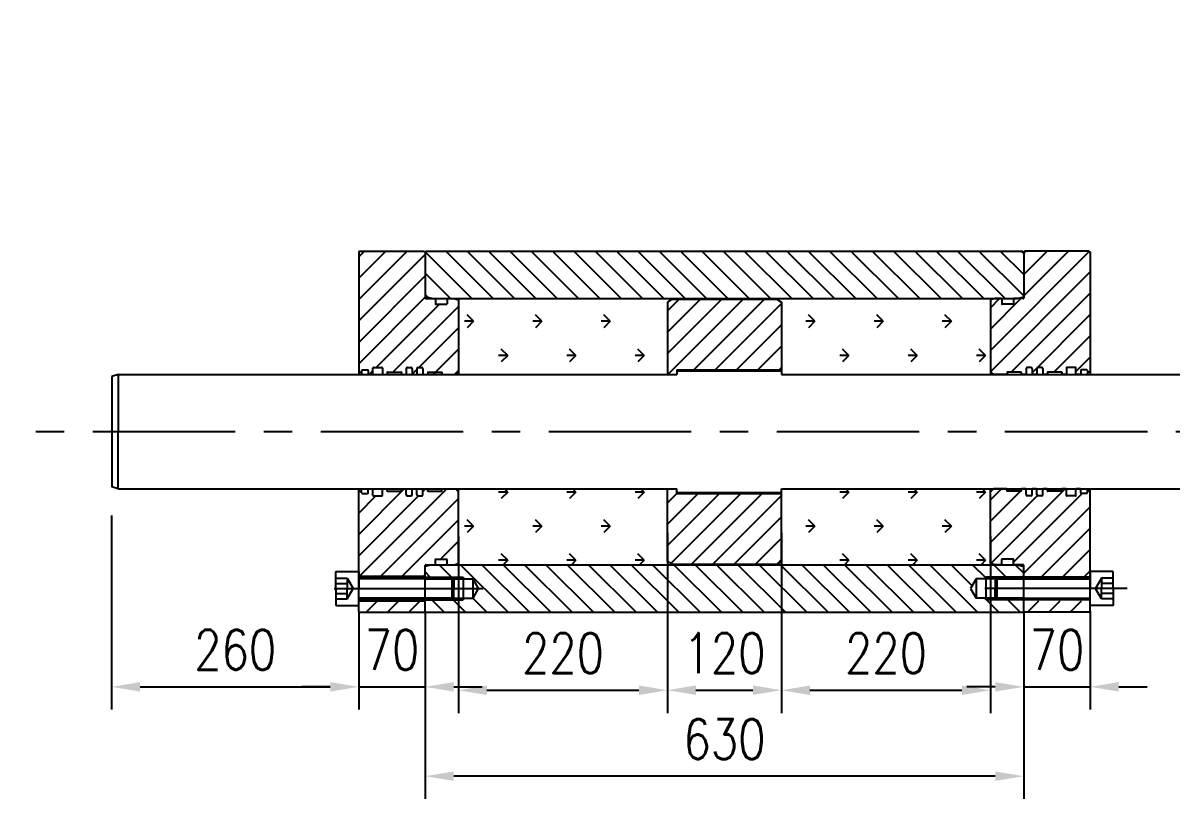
# Model space of a CAD drawing. Header units: millimetres. Extents: x -120 to 4920, y -120 to 3444.
# Drawn here: x 1430 to 2638, y 1617 to 2433 of the extents above; entities that cross this region are included whole.
import ezdxf

# ---------------------------------------------------------------- set-up
doc = ezdxf.new("R2010")
doc.units = ezdxf.units.MM
doc.header["$LTSCALE"] = 120
doc.linetypes.add('CENTER', pattern=[2, 1.25, -0.25, 0.25, -0.25])
doc.linetypes.add('DASHED', pattern=[0.75, 0.5, -0.25])
for name, color, linetype in [('1轮廓实线层', 7, 'Continuous'), ('2细线层', 4, 'Continuous'), ('3中心线层', 1, 'CENTER'), ('4虚线层', 6, 'DASHED')]:
    doc.layers.add(name, color=color, linetype=linetype)
doc.styles.add('PC_TEXTSTYLE', font='isocp.shx', dxfattribs={"width": 0.8, "bigfont": 'hzfs.shx'})
doc.styles.add('TH_GBDIM', font='romans.shx', dxfattribs={"width": 0.8, "bigfont": 'gbcbig.shx'})
doc.dimstyles.new('TH_GBDIM', dxfattribs={"dimscale": 12, "dimtxt": 3.5, "dimasz": 2.5, "dimexe": 2, "dimexo": 0, "dimgap": 1.5, "dimtad": 1, "dimdec": 1, "dimdsep": 46, "dimtxsty": 'TH_GBDIM', "dimcen": 2.5, "dimclrd": 130, "dimclre": 130, "dimclrt": 3, "dimadec": 0, "dimazin": 2, "dimtfac": 0.714286, "dimtdec": 1, "dimtmove": 0, "dimatfit": 3, "dimfxl": 1, "dimtzin": 0, "dimlwd": -1, "dimlwe": -1, "dimarcsym": 0})

# ---------------------------------------------------------------- blocks, each defined once
blk = doc.blocks.new('LS1')
at = {"layer": '1轮廓实线层', "extrusion": (2.99952e-32, 1.22465e-16, -1)}
for points in [[(-10071.8, 1230.5), (-10071.8, 1247.7)], [(-10072.6, 1248.5), (-10095.8, 1248.5), (-10095.8, 1230.5)], [(-10095.8, 1242.5), (-10194, 1242.5), (-10195.8, 1240.7), (-10195.8, 1230.5)], [(-10194, 1242.5), (-10194, 1218.5)]]:
    blk.add_lwpolyline(points, dxfattribs=at)
at = {"layer": '1轮廓实线层'}
for points in [[(10194, 1218.5), (10194, 1242.5)], [(10071.8, 1230.5), (10071.8, 1213.3)], [(10072.6, 1212.5), (10095.8, 1212.5), (10095.8, 1230.5)], [(10095.8, 1218.5), (10194, 1218.5), (10195.8, 1220.3), (10195.8, 1230.5)]]:
    blk.add_lwpolyline(points, dxfattribs=at)
at = {"layer": '1轮廓实线层', "extrusion": (2.99952e-32, 1.22465e-16, -1)}
blk.add_arc((-10072.6, 1247.7), 0.8, 0, 90, dxfattribs=at)
at = {"layer": '1轮廓实线层'}
blk.add_arc((10072.6, 1213.3), 0.8, 180, 270, dxfattribs=at)
at = {"layer": '2细线层', "extrusion": (-2.99952e-32, -1.22465e-16, -1)}
blk.add_line((10194, 1240.7), (10095.8, 1240.7), dxfattribs=at)
at = {"layer": '2细线层'}
blk.add_line((10194, 1220.3), (10095.8, 1220.3), dxfattribs=at)
at = {"layer": '3中心线层'}
blk.add_line((10069.8, 1230.5), (10197.8, 1230.5), dxfattribs=at)
at = {"layer": '4虚线层', "extrusion": (2.99952e-32, 1.22465e-16, -1)}
for points in [[(-10071.8, 1241.3), (-10083.8, 1241.3), (-10083.8, 1230.5)], [(-10071.8, 1235.9), (-10083.8, 1235.9)], [(-10083.8, 1241.3), (-10090.1, 1230.5)]]:
    blk.add_lwpolyline(points, dxfattribs=at)
at = {"layer": '4虚线层'}
for points in [[(10071.8, 1219.6), (10083.8, 1219.6), (10083.8, 1230.5)], [(10071.8, 1225.1), (10083.8, 1225.1)], [(10083.8, 1219.6), (10090.1, 1230.5)]]:
    blk.add_lwpolyline(points, dxfattribs=at)
at = {"style": 'PC_TEXTSTYLE'}
blk.add_text('TH_SUPERPART', height=1e-29, dxfattribs=at).set_placement((10095.8, 1230.5))
blk = doc.blocks.new('*D18')
at = {"color": 130, "transparency": 16777216}
for p, q in [((1522.9, 1915.2), (1522.9, 1710.8)), ((1782.9, 1814.2), (1782.9, 1710.8)), ((1552.9, 1734.8), (1752.9, 1734.8))]:
    blk.add_line(p, q, dxfattribs=at)
for points in [[(1552.9, 1739.8), (1552.9, 1729.8), (1522.9, 1734.8)], [(1752.9, 1739.8), (1752.9, 1729.8), (1782.9, 1734.8)]]:
    blk.add_solid(points, dxfattribs=at)
at = {"layer": 'Defpoints', "color": 0, "transparency": 16777216}
for p in [(1522.9, 1915.2), (1782.9, 1814.2), (1782.9, 1734.8)]:
    blk.add_point(p, dxfattribs=at)
at = {"color": 3, "transparency": 16777216, "insert": (1652.9, 1773.8), "char_height": 42, "attachment_point": 5, "style": 'TH_GBDIM'}
blk.add_mtext('260', dxfattribs=at)
blk = doc.blocks.new('*D19')
at = {"color": 130, "transparency": 16777216}
for p, q in [((1782.9, 1814.2), (1782.9, 1710.8)), ((1852.9, 1814.2), (1852.9, 1710.8)), ((1752.9, 1734.8), (1722.9, 1734.8)), ((1782.9, 1734.8), (1852.9, 1734.8)), ((1882.9, 1734.8), (1912.9, 1734.8))]:
    blk.add_line(p, q, dxfattribs=at)
for points in [[(1752.9, 1739.8), (1752.9, 1729.8), (1782.9, 1734.8)], [(1882.9, 1739.8), (1882.9, 1729.8), (1852.9, 1734.8)]]:
    blk.add_solid(points, dxfattribs=at)
at = {"layer": 'Defpoints', "color": 0, "transparency": 16777216}
for p in [(1782.9, 1814.2), (1852.9, 1814.2), (1852.9, 1734.8)]:
    blk.add_point(p, dxfattribs=at)
at = {"color": 3, "transparency": 16777216, "insert": (1817.9, 1773.8), "char_height": 42, "attachment_point": 5, "style": 'TH_GBDIM'}
blk.add_mtext('70', dxfattribs=at)
blk = doc.blocks.new('*D20')
at = {"color": 130, "transparency": 16777216}
for p, q in [((1887.9, 1893), (1887.9, 1707.2)), ((2107.9, 1893), (2107.9, 1707.2)), ((1917.9, 1731.2), (2077.9, 1731.2))]:
    blk.add_line(p, q, dxfattribs=at)
for points in [[(1917.9, 1736.2), (1917.9, 1726.2), (1887.9, 1731.2)], [(2077.9, 1736.2), (2077.9, 1726.2), (2107.9, 1731.2)]]:
    blk.add_solid(points, dxfattribs=at)
at = {"layer": 'Defpoints', "color": 0, "transparency": 16777216}
for p in [(1887.9, 1893), (2107.9, 1893), (2107.9, 1731.2)]:
    blk.add_point(p, dxfattribs=at)
at = {"color": 3, "transparency": 16777216, "insert": (1997.9, 1770.2), "char_height": 42, "attachment_point": 5, "style": 'TH_GBDIM'}
blk.add_mtext('220', dxfattribs=at)
blk = doc.blocks.new('*D21')
at = {"color": 130, "transparency": 16777216}
for p, q in [((2107.9, 1896.7), (2107.9, 1707.3)), ((2227.9, 1893.2), (2227.9, 1707.3)), ((2137.9, 1731.3), (2197.9, 1731.3))]:
    blk.add_line(p, q, dxfattribs=at)
for points in [[(2137.9, 1736.3), (2137.9, 1726.3), (2107.9, 1731.3)], [(2197.9, 1736.3), (2197.9, 1726.3), (2227.9, 1731.3)]]:
    blk.add_solid(points, dxfattribs=at)
at = {"layer": 'Defpoints', "color": 0, "transparency": 16777216}
for p in [(2107.9, 1896.7), (2227.9, 1893.2), (2227.9, 1731.3)]:
    blk.add_point(p, dxfattribs=at)
at = {"color": 3, "transparency": 16777216, "insert": (2167.9, 1770.3), "char_height": 42, "attachment_point": 5, "style": 'TH_GBDIM'}
blk.add_mtext('120', dxfattribs=at)
blk = doc.blocks.new('*D22')
at = {"color": 130, "transparency": 16777216}
for p, q in [((2227.9, 1896.7), (2227.9, 1707.2)), ((2447.9, 1893), (2447.9, 1707.2)), ((2257.9, 1731.2), (2417.9, 1731.2))]:
    blk.add_line(p, q, dxfattribs=at)
for points in [[(2257.9, 1736.2), (2257.9, 1726.2), (2227.9, 1731.2)], [(2417.9, 1736.2), (2417.9, 1726.2), (2447.9, 1731.2)]]:
    blk.add_solid(points, dxfattribs=at)
at = {"layer": 'Defpoints', "color": 0, "transparency": 16777216}
for p in [(2227.9, 1896.7), (2447.9, 1893), (2447.9, 1731.2)]:
    blk.add_point(p, dxfattribs=at)
at = {"color": 3, "transparency": 16777216, "insert": (2337.9, 1770.2), "char_height": 42, "attachment_point": 5, "style": 'TH_GBDIM'}
blk.add_mtext('220', dxfattribs=at)
blk = doc.blocks.new('*D23')
at = {"color": 130, "transparency": 16777216}
for p, q in [((2482.9, 1814.2), (2482.9, 1710.8)), ((2552.9, 1814.2), (2552.9, 1710.8)), ((2452.9, 1734.8), (2422.9, 1734.8)), ((2482.9, 1734.8), (2552.9, 1734.8)), ((2582.9, 1734.8), (2612.9, 1734.8))]:
    blk.add_line(p, q, dxfattribs=at)
for points in [[(2452.9, 1739.8), (2452.9, 1729.8), (2482.9, 1734.8)], [(2582.9, 1739.8), (2582.9, 1729.8), (2552.9, 1734.8)]]:
    blk.add_solid(points, dxfattribs=at)
at = {"layer": 'Defpoints', "color": 0, "transparency": 16777216}
for p in [(2482.9, 1814.2), (2552.9, 1814.2), (2552.9, 1734.8)]:
    blk.add_point(p, dxfattribs=at)
at = {"color": 3, "transparency": 16777216, "insert": (2517.9, 1773.8), "char_height": 42, "attachment_point": 5, "style": 'TH_GBDIM'}
blk.add_mtext('70', dxfattribs=at)
blk = doc.blocks.new('*D25')
at = {"color": 130, "transparency": 16777216}
for p, q in [((1852.9, 1814.2), (1852.9, 1616.8)), ((2482.9, 1814.2), (2482.9, 1616.8)), ((2452.9, 1640.8), (1882.9, 1640.8))]:
    blk.add_line(p, q, dxfattribs=at)
for points in [[(1882.9, 1645.8), (1882.9, 1635.8), (1852.9, 1640.8)], [(2452.9, 1645.8), (2452.9, 1635.8), (2482.9, 1640.8)]]:
    blk.add_solid(points, dxfattribs=at)
at = {"layer": 'Defpoints', "color": 0, "transparency": 16777216}
for p in [(1852.9, 1814.2), (2482.9, 1814.2), (1852.9, 1640.8)]:
    blk.add_point(p, dxfattribs=at)
at = {"color": 3, "transparency": 16777216, "insert": (2167.9, 1679.8), "char_height": 42, "attachment_point": 5, "style": 'TH_GBDIM'}
blk.add_mtext('630', dxfattribs=at)

msp = doc.modelspace()

# ---------------------------------------------------------------- hatches: boundary and pattern name
h = msp.add_hatch()
h.set_pattern_fill('ANSI31', color=2, scale=5)
h.paths.add_polyline_path([(2112.92, 2968.48), (2107.92, 2965.48), (2107.92, 2889.08), (2117.92, 2889.08), (2117.92, 2894.08), (2227.92, 2894.08), (2227.92, 2965.48), (2222.92, 2968.48)])
h.paths.add_polyline_path([(2222.92, 2689.68), (2227.92, 2692.68), (2227.92, 2764.08), (2117.92, 2764.08), (2117.92, 2769.08), (2107.92, 2769.08), (2107.92, 2692.68), (2112.92, 2689.68)])
h.paths.add_polyline_path([(2112.92, 2142.63), (2107.92, 2139.63), (2107.92, 2063.23), (2117.92, 2063.23), (2117.92, 2068.23), (2227.92, 2068.23), (2227.92, 2139.63), (2222.92, 2142.63)])
h.paths.add_polyline_path([(2117.92, 1938.23), (2117.92, 1943.23), (2107.92, 1943.23), (2107.92, 1866.83), (2112.92, 1863.83), (2222.92, 1863.83), (2227.92, 1866.83), (2227.92, 1938.23)])
h = msp.add_hatch()
h.set_pattern_fill('ANSI31', color=2, scale=5)
h.paths.add_polyline_path([(1887.92, 2141.89), (1882.92, 2143.23), (1876.17, 2143.23, 0.4142136), (1875.92, 2142.98), (1875.92, 2137.43), (1863.62, 2137.43), (1863.62, 2142.98, 0.4142136), (1863.37, 2143.23), (1859.92, 2143.23), (1853.42, 2143.23, -0.4142136), (1852.92, 2143.73), (1852.92, 2192.23), (1851.92, 2193.23), (1783.92, 2193.23), (1782.92, 2192.23), (1782.92, 2065.73), (1785.42, 2065.73, 0.4142136), (1785.92, 2066.23), (1785.92, 2067.73, -0.4142136), (1786.42, 2068.23), (1792.42, 2068.23, -0.4142136), (1792.92, 2067.73), (1792.92, 2063.78, 0.4142136), (1793.22, 2063.48), (1797.62, 2063.48, 0.4144433), (1797.92, 2063.78), (1797.92, 2070.23, -0.4142136), (1798.42, 2070.73), (1807.42, 2070.73, -0.4142136), (1807.92, 2070.23), (1807.92, 2063.78, 0.4142136), (1808.22, 2063.48), (1812.72, 2063.48, 0.4144547), (1812.92, 2063.68), (1812.92, 2065.73), (1827.92, 2065.73), (1827.92, 2063.68, 0.4142136), (1828.12, 2063.48), (1832.62, 2063.48, 0.4144716), (1832.92, 2063.78), (1832.92, 2069.48, -0.4142136), (1834.22, 2070.78), (1837.92, 2070.78, -0.4142136), (1839.22, 2069.48), (1839.22, 2063.78, 0.4142136), (1839.52, 2063.48), (1843.92, 2063.48, 0.4142136), (1844.22, 2063.78), (1844.22, 2069.48, -0.4142136), (1845.52, 2070.78), (1849.22, 2070.78, -0.4142136), (1850.52, 2069.48), (1850.52, 2063.78, 0.4142136), (1850.82, 2063.48), (1855.32, 2063.48, 0.414494), (1855.52, 2063.68), (1855.52, 2065.73), (1855.72, 2065.73, 0.4142136), (1855.52, 2065.53), (1855.52, 2063.23), (1884.67, 2063.23), (1887.92, 2066.48)])
h.paths.add_polyline_path([(1887.92, 1939.98), (1884.92, 1942.98), (1870.72, 1942.98, 0.4142136), (1870.52, 1942.78), (1870.52, 1940.73), (1855.52, 1940.73), (1855.52, 1942.78, 0.4142136), (1855.32, 1942.98), (1850.82, 1942.98, 0.4144386), (1850.52, 1942.68), (1850.52, 1936.98, -0.4142136), (1849.22, 1935.68), (1845.52, 1935.68, -0.4142136), (1844.22, 1936.98), (1844.22, 1942.68, 0.4142136), (1843.92, 1942.98), (1839.52, 1942.98, 0.4144468), (1839.22, 1942.68), (1839.22, 1936.98, -0.4142136), (1837.92, 1935.68), (1834.22, 1935.68, -0.4142136), (1832.92, 1936.98), (1832.92, 1942.68, 0.4142136), (1832.62, 1942.98), (1828.12, 1942.98, 0.4144555), (1827.92, 1942.78), (1827.92, 1940.73), (1812.92, 1940.73), (1812.92, 1942.78, 0.4142136), (1812.72, 1942.98), (1808.22, 1942.98, 0.4144725), (1807.92, 1942.68), (1807.92, 1936.23, -0.4142136), (1807.42, 1935.73), (1798.42, 1935.73, -0.4142136), (1797.92, 1936.23), (1797.92, 1942.68, 0.4142136), (1797.62, 1942.98), (1793.22, 1942.98, 0.4144871), (1792.92, 1942.68), (1792.92, 1938.73, -0.4142136), (1792.42, 1938.23), (1786.42, 1938.23, -0.4142136), (1785.92, 1938.73), (1785.92, 1940.23, 0.4142136), (1785.42, 1940.73), (1782.92, 1940.73), (1782.92, 1851.23), (1852.92, 1851.23), (1852.92, 1862.73, -0.4142136), (1853.42, 1863.23), (1863.37, 1863.23, 0.4142136), (1863.62, 1863.48), (1863.62, 1869.03), (1875.92, 1869.03), (1875.92, 1863.48, 0.4142136), (1876.17, 1863.23), (1882.92, 1863.23), (1887.92, 1864.57)])
h.paths.add_polyline_path([(1852.92, 1825.23), (1782.92, 1825.23), (1782.92, 1814.23), (1783.92, 1813.23), (1851.92, 1813.23), (1852.92, 1814.23)])
h = msp.add_hatch()
h.set_pattern_fill('ANSI31', color=2, scale=5, angle=90)
h.set_pattern_definition([(135, (-8535.872, 1086.418), (-11.22532, -11.22532), [])])
h.paths.add_polyline_path([(1853.92, 2193.23), (1852.92, 2192.23), (1852.92, 2145.1), (1859.92, 2143.23), (2475.92, 2143.23), (2482.92, 2145.1), (2482.92, 2192.23), (2481.92, 2193.23)])
h.paths.add_polyline_path([(1859.92, 1863.23), (1852.92, 1861.35), (1852.92, 1850.23), (1892.92, 1850.23), (1892.92, 1848.43), (1902.92, 1848.43), (1908.81, 1838.23), (1902.92, 1828.03), (1892.92, 1828.03), (1892.92, 1826.23), (1852.92, 1826.23), (1852.92, 1814.23), (1853.92, 1813.23), (2481.92, 1813.23), (2482.92, 1814.23), (2482.92, 1826.23), (2442.92, 1826.23), (2442.92, 1828.03), (2432.92, 1828.03), (2427.03, 1838.23), (2432.92, 1848.43), (2442.92, 1848.43), (2442.92, 1850.23), (2482.92, 1850.23), (2482.92, 1861.35), (2475.92, 1863.23)])
h = msp.add_hatch()
h.set_pattern_fill('ANSI31', color=2, scale=5)
h.paths.add_polyline_path([(2552.92, 2192.23), (2551.92, 2193.23), (2483.92, 2193.23), (2482.92, 2192.23), (2482.92, 2143.73, -0.4142136), (2482.42, 2143.23), (2472.47, 2143.23, 0.4142136), (2472.22, 2142.98), (2472.22, 2137.43), (2459.92, 2137.43), (2459.92, 2142.98, 0.4142136), (2459.67, 2143.23), (2452.92, 2143.23), (2447.92, 2141.89), (2447.92, 2066.48), (2450.92, 2063.48), (2465.12, 2063.48, 0.4142136), (2465.32, 2063.68), (2465.32, 2065.73), (2480.32, 2065.73), (2480.32, 2063.68, 0.4142136), (2480.52, 2063.48), (2485.02, 2063.48, 0.4144615), (2485.32, 2063.78), (2485.32, 2069.48, -0.4142136), (2486.62, 2070.78), (2490.32, 2070.78, -0.4142136), (2491.62, 2069.48), (2491.62, 2063.78, 0.4142136), (2491.92, 2063.48), (2496.32, 2063.48, 0.4144714), (2496.62, 2063.78), (2496.62, 2069.48, -0.4142136), (2497.92, 2070.78), (2501.62, 2070.78, -0.4142136), (2502.92, 2069.48), (2502.92, 2063.78, 0.4142136), (2503.22, 2063.48), (2507.72, 2063.48, 0.4144821), (2507.92, 2063.68), (2507.92, 2065.73), (2522.92, 2065.73), (2522.92, 2063.68, 0.4142136), (2523.12, 2063.48), (2527.62, 2063.48, 0.4145032), (2527.92, 2063.78), (2527.92, 2070.23, -0.4142136), (2528.42, 2070.73), (2537.42, 2070.73, -0.4142136), (2537.92, 2070.23), (2537.92, 2063.78, 0.4142136), (2538.22, 2063.48), (2542.62, 2063.48, 0.4145216), (2542.92, 2063.78), (2542.92, 2067.73, -0.4142136), (2543.42, 2068.23), (2549.42, 2068.23, -0.4142136), (2549.92, 2067.73), (2549.92, 2066.23, 0.4142136), (2550.42, 2065.73), (2552.92, 2065.73)])
h.paths.add_polyline_path([(2552.92, 1940.73), (2550.42, 1940.73, 0.4142136), (2549.92, 1940.23), (2549.92, 1938.73, -0.4142136), (2549.42, 1938.23), (2543.42, 1938.23, -0.4142136), (2542.92, 1938.73), (2542.92, 1942.68, 0.4142136), (2542.62, 1942.98), (2538.22, 1942.98, 0.4144433), (2537.92, 1942.68), (2537.92, 1936.23, -0.4142136), (2537.42, 1935.73), (2528.42, 1935.73, -0.4142136), (2527.92, 1936.23), (2527.92, 1942.68, 0.4142136), (2527.62, 1942.98), (2523.12, 1942.98, 0.4144547), (2522.92, 1942.78), (2522.92, 1940.73), (2507.92, 1940.73), (2507.92, 1942.78, 0.4142136), (2507.72, 1942.98), (2503.22, 1942.98, 0.4144716), (2502.92, 1942.68), (2502.92, 1936.98, -0.4142136), (2501.62, 1935.68), (2497.92, 1935.68, -0.4142136), (2496.62, 1936.98), (2496.62, 1942.68, 0.4142136), (2496.32, 1942.98), (2491.92, 1942.98, 0.4144824), (2491.62, 1942.68), (2491.62, 1936.98, -0.4142136), (2490.32, 1935.68), (2486.62, 1935.68, -0.4142136), (2485.32, 1936.98), (2485.32, 1942.68, 0.4142136), (2485.02, 1942.98), (2480.52, 1942.98, 0.414494), (2480.32, 1942.78), (2480.32, 1940.73), (2480.12, 1940.73, 0.4142136), (2480.32, 1940.93), (2480.32, 1943.23), (2450.92, 1943.23), (2450.92, 1942.98), (2447.92, 1939.98), (2447.92, 1864.57), (2452.92, 1863.23), (2459.67, 1863.23, 0.4142136), (2459.92, 1863.48), (2459.92, 1869.03), (2472.22, 1869.03), (2472.22, 1863.48, 0.4142136), (2472.47, 1863.23), (2475.92, 1863.23), (2482.42, 1863.23, -0.4142136), (2482.92, 1862.73), (2482.92, 1851.23), (2552.92, 1851.23)])
h.paths.add_polyline_path([(2552.92, 1825.23), (2482.92, 1825.23), (2482.92, 1814.23), (2483.92, 1813.23), (2551.92, 1813.23), (2552.92, 1814.23)])
h = msp.add_hatch()
h.set_pattern_fill('GRASS', color=2, scale=2, angle=90)
h.paths.add_polyline_path([(2107.92, 2139.33), (2112.92, 2142.33), (2123.57, 2142.33), (2475.92, 2143.23), (1882.92, 2143.23), (1887.92, 2141.89), (1887.92, 2063.23), (2107.92, 2063.23)])
h.paths.add_polyline_path([(2447.92, 2143.15), (2222.49, 2142.58), (2227.92, 2139.33), (2227.92, 2063.23), (2447.92, 2063.23)])
h.paths.add_polyline_path([(2447.92, 1943.23), (2227.92, 1943.23), (2227.92, 1867.13), (2222.92, 1864.13), (2212.27, 1864.13), (1859.92, 1863.23), (2452.92, 1863.23), (2447.92, 1864.57)])
h.paths.add_polyline_path([(2107.92, 1943.23), (1887.92, 1943.23), (1887.92, 1863.3), (2113.34, 1863.87), (2107.92, 1867.13)], flags=17)

# ---------------------------------------------------------------- linework, layer by layer
for p, q in [((1783.92, 2193.23), (1782.92, 2192.23)), ((1782.92, 2192.23), (1782.92, 2063.23)), ((1783.92, 2193.23), (1851.92, 2193.23)), ((1851.92, 2193.23), (1852.92, 2192.23)), ((1853.92, 2193.23), (1852.92, 2192.23)), ((1852.92, 2192.23), (1852.92, 2143.73)), ((1853.92, 2193.23), (2481.92, 2193.23)), ((2481.92, 2193.23), (2482.92, 2192.23)), ((2483.92, 2193.23), (2482.92, 2192.23)), ((2482.92, 2192.23), (2482.92, 2143.73)), ((2551.92, 2193.23), (2483.92, 2193.23)), ((2551.92, 2193.23), (2552.92, 2192.23)), ((2552.92, 2192.23), (2552.92, 2063.23)), ((2552.92, 2192.23), (2552.92, 2063.23)), ((1859.92, 2143.23), (1852.92, 2145.1)), ((1853.42, 2143.23), (1863.37, 2143.23)), ((1859.92, 2143.23), (2475.92, 2143.23)), ((1863.62, 2142.98), (1863.62, 2137.68)), ((1875.92, 2142.98), (1875.92, 2137.68)), ((1876.17, 2143.23), (1882.92, 2143.23)), ((1882.92, 2143.23), (1887.92, 2141.89)), ((1887.92, 2141.89), (1887.92, 2063.23)), ((2107.92, 2139.63), (2107.92, 2063.23)), ((2112.92, 2142.63), (2222.92, 2142.63)), ((2227.92, 2139.63), (2227.92, 2063.23)), ((2452.92, 2143.23), (2447.92, 2141.89)), ((2447.92, 2141.89), (2447.92, 2063.23)), ((2459.67, 2143.23), (2452.92, 2143.23)), ((2459.92, 2142.98), (2459.92, 2137.68)), ((2472.22, 2142.98), (2472.22, 2137.68)), ((2482.42, 2143.23), (2472.47, 2143.23)), ((2475.92, 2143.23), (2482.92, 2145.1)), ((1863.87, 2137.43), (1875.67, 2137.43)), ((2471.97, 2137.43), (2460.17, 2137.43)), ((1785.92, 2067.73), (1785.92, 2063.23)), ((1786.42, 2068.23), (1792.42, 2068.23)), ((1792.92, 2067.73), (1792.92, 2063.23)), ((1797.92, 2063.23), (1797.92, 2070.23)), ((1807.92, 2070.23), (1807.92, 2063.23)), ((1832.92, 2069.48), (1832.92, 2063.23)), ((1834.22, 2070.78), (1837.92, 2070.78)), ((1839.22, 2069.48), (1839.22, 2063.23)), ((1844.22, 2069.48), (1844.22, 2063.23)), ((1845.52, 2070.78), (1849.22, 2070.78)), ((1850.52, 2069.48), (1850.52, 2063.23)), ((1884.92, 2063.48), (1887.92, 2066.48)), ((2117.92, 2068.23), (2117.92, 2063.23)), ((2450.92, 2063.48), (2447.92, 2066.48)), ((2485.32, 2069.48), (2485.32, 2063.23)), ((2490.32, 2070.78), (2486.62, 2070.78)), ((2491.62, 2069.48), (2491.62, 2063.23)), ((2496.62, 2069.48), (2496.62, 2063.23)), ((2501.62, 2070.78), (2497.92, 2070.78)), ((2502.92, 2069.48), (2502.92, 2063.23)), ((2527.92, 2070.23), (2527.92, 2063.23)), ((2537.92, 2063.23), (2537.92, 2070.23)), ((2542.92, 2067.73), (2542.92, 2063.23)), ((2549.42, 2068.23), (2543.42, 2068.23)), ((2549.92, 2067.73), (2549.92, 2063.23)), ((1529.92, 2063.23), (1522.92, 2061.35)), ((1529.92, 2063.23), (1522.92, 2061.35)), ((1522.92, 2061.35), (1522.92, 1945.1)), ((1529.92, 2063.23), (2117.92, 2063.23)), ((1529.92, 2063.23), (1529.92, 2003.23)), ((1782.92, 2065.73), (1785.42, 2065.73)), ((1793.22, 2063.48), (1797.62, 2063.48)), ((1808.22, 2063.48), (1812.72, 2063.48)), ((1812.92, 2065.53), (1812.92, 2063.23)), ((1813.12, 2065.73), (1827.72, 2065.73)), ((1827.92, 2065.53), (1827.92, 2063.23)), ((1828.12, 2063.48), (1832.62, 2063.48)), ((1839.52, 2063.48), (1843.92, 2063.48)), ((1850.82, 2063.48), (1855.32, 2063.48)), ((1855.52, 2065.53), (1855.52, 2063.23)), ((1855.72, 2065.73), (1870.32, 2065.73)), ((1870.52, 2065.53), (1870.52, 2063.23)), ((1870.72, 2063.48), (1884.92, 2063.48)), ((1884.92, 2063.48), (1884.92, 2063.23)), ((2227.92, 2063.23), (2775.92, 2063.23)), ((2465.12, 2063.48), (2450.92, 2063.48)), ((2450.92, 2063.48), (2450.92, 2063.23)), ((2465.32, 2065.53), (2465.32, 2063.23)), ((2480.12, 2065.73), (2465.52, 2065.73)), ((2480.32, 2065.53), (2480.32, 2063.23)), ((2485.02, 2063.48), (2480.52, 2063.48)), ((2496.32, 2063.48), (2491.92, 2063.48)), ((2507.72, 2063.48), (2503.22, 2063.48)), ((2507.92, 2065.53), (2507.92, 2063.23)), ((2522.72, 2065.73), (2508.12, 2065.73)), ((2522.92, 2065.53), (2522.92, 2063.23)), ((2527.62, 2063.48), (2523.12, 2063.48)), ((2542.62, 2063.48), (2538.22, 2063.48)), ((2552.92, 2065.73), (2550.42, 2065.73)), ((1529.92, 1943.23), (1529.92, 2003.23)), ((1529.92, 1943.23), (1522.92, 1945.1)), ((1529.92, 1943.23), (2117.92, 1943.23)), ((1782.92, 1814.23), (1782.92, 1943.23)), ((1782.92, 1940.73), (1785.42, 1940.73)), ((1785.92, 1938.73), (1785.92, 1943.23)), ((1786.42, 1938.23), (1792.42, 1938.23)), ((1792.92, 1938.73), (1792.92, 1943.23)), ((1793.22, 1942.98), (1797.62, 1942.98)), ((1797.92, 1936.23), (1797.92, 1943.23)), ((1807.92, 1936.23), (1807.92, 1943.23)), ((1808.22, 1942.98), (1812.72, 1942.98)), ((1812.92, 1940.93), (1812.92, 1943.23)), ((1813.12, 1940.73), (1827.72, 1940.73)), ((1827.92, 1940.93), (1827.92, 1943.23)), ((1828.12, 1942.98), (1832.62, 1942.98)), ((1832.92, 1936.98), (1832.92, 1943.23)), ((1834.22, 1935.68), (1837.92, 1935.68)), ((1839.22, 1936.98), (1839.22, 1943.23)), ((1839.52, 1942.98), (1843.92, 1942.98)), ((1844.22, 1936.98), (1844.22, 1943.23)), ((1845.52, 1935.68), (1849.22, 1935.68)), ((1850.52, 1936.98), (1850.52, 1943.23)), ((1850.82, 1942.98), (1855.32, 1942.98)), ((1855.52, 1940.93), (1855.52, 1943.23)), ((1855.72, 1940.73), (1870.32, 1940.73)), ((1870.52, 1940.93), (1870.52, 1943.23)), ((1870.72, 1942.98), (1884.92, 1942.98)), ((1884.92, 1942.98), (1884.92, 1943.23)), ((1884.92, 1942.98), (1887.92, 1939.98)), ((1887.92, 1864.57), (1887.92, 1943.23)), ((2107.92, 1866.83), (2107.92, 1943.23)), ((2117.92, 1938.23), (2117.92, 1943.23)), ((2227.92, 1943.23), (2775.92, 1943.23)), ((2227.92, 1866.83), (2227.92, 1943.23)), ((2447.92, 1864.57), (2447.92, 1943.23)), ((2450.92, 1942.98), (2447.92, 1939.98)), ((2450.92, 1942.98), (2450.92, 1943.23)), ((2465.12, 1942.98), (2450.92, 1942.98)), ((2465.32, 1940.93), (2465.32, 1943.23)), ((2480.12, 1940.73), (2465.52, 1940.73)), ((2480.32, 1940.93), (2480.32, 1943.23)), ((2485.02, 1942.98), (2480.52, 1942.98)), ((2485.32, 1936.98), (2485.32, 1943.23)), ((2490.32, 1935.68), (2486.62, 1935.68)), ((2491.62, 1936.98), (2491.62, 1943.23)), ((2496.32, 1942.98), (2491.92, 1942.98)), ((2496.62, 1936.98), (2496.62, 1943.23)), ((2501.62, 1935.68), (2497.92, 1935.68)), ((2502.92, 1936.98), (2502.92, 1943.23)), ((2507.72, 1942.98), (2503.22, 1942.98)), ((2507.92, 1940.93), (2507.92, 1943.23)), ((2522.72, 1940.73), (2508.12, 1940.73)), ((2522.92, 1940.93), (2522.92, 1943.23)), ((2527.62, 1942.98), (2523.12, 1942.98)), ((2527.92, 1936.23), (2527.92, 1943.23)), ((2537.92, 1936.23), (2537.92, 1943.23)), ((2542.62, 1942.98), (2538.22, 1942.98)), ((2542.92, 1938.73), (2542.92, 1943.23)), ((2549.42, 1938.23), (2543.42, 1938.23)), ((2549.92, 1938.73), (2549.92, 1943.23)), ((2552.92, 1940.73), (2550.42, 1940.73)), ((2552.92, 1814.23), (2552.92, 1943.23)), ((2552.92, 1814.23), (2552.92, 1943.23)), ((1859.92, 1863.23), (1852.92, 1861.35)), ((1852.92, 1814.23), (1852.92, 1862.73)), ((1853.42, 1863.23), (1863.37, 1863.23)), ((1859.92, 1863.23), (2475.92, 1863.23)), ((1863.62, 1863.48), (1863.62, 1868.78)), ((1863.87, 1869.03), (1875.67, 1869.03)), ((1875.92, 1863.48), (1875.92, 1868.78)), ((1876.17, 1863.23), (1882.92, 1863.23)), ((1882.92, 1863.23), (1887.92, 1864.57)), ((2112.92, 1863.83), (2222.92, 1863.83)), ((2452.92, 1863.23), (2447.92, 1864.57)), ((2459.67, 1863.23), (2452.92, 1863.23)), ((2459.67, 1863.23), (2452.92, 1863.23)), ((2459.92, 1863.48), (2459.92, 1868.78)), ((2471.97, 1869.03), (2460.17, 1869.03)), ((2472.22, 1863.48), (2472.22, 1868.78)), ((2482.42, 1863.23), (2472.47, 1863.23)), ((2475.92, 1863.23), (2482.92, 1861.35)), ((2482.92, 1814.23), (2482.92, 1862.73)), ((1782.92, 1851.23), (1852.92, 1851.23)), ((1892.92, 1850.23), (1892.92, 1826.23)), ((2442.92, 1850.23), (2442.92, 1826.23)), ((1852.92, 1848.43), (1902.92, 1848.43)), ((1902.92, 1848.43), (1902.92, 1828.03)), ((1902.92, 1848.43), (1908.81, 1838.23)), ((1908.81, 1838.23), (1902.92, 1828.03)), ((2432.92, 1848.43), (2427.03, 1838.23)), ((2427.03, 1838.23), (2432.92, 1828.03)), ((2432.92, 1848.43), (2432.92, 1828.03)), ((2482.92, 1848.43), (2432.92, 1848.43)), ((1782.92, 1825.23), (1852.92, 1825.23)), ((1852.92, 1828.03), (1902.92, 1828.03)), ((2482.92, 1828.03), (2432.92, 1828.03)), ((1783.92, 1813.23), (1782.92, 1814.23)), ((1783.92, 1813.23), (1851.92, 1813.23)), ((1851.92, 1813.23), (1852.92, 1814.23)), ((1853.92, 1813.23), (1852.92, 1814.23)), ((1853.92, 1813.23), (2481.92, 1813.23)), ((2482.92, 1814.23), (2481.92, 1813.23)), ((2483.92, 1813.23), (2482.92, 1814.23)), ((2551.92, 1813.23), (2483.92, 1813.23)), ((2551.92, 1813.23), (2552.92, 1814.23)), ((2553.92, 1813.23), (2552.92, 1814.23))]:
    msp.add_line(p, q)
for centre, radius, start, end in [((1853.42, 2143.73), 0.5, 180, 270), ((1863.37, 2142.98), 0.25, 0, 90), ((1876.17, 2142.98), 0.25, 90, 180), ((2459.67, 2142.98), 0.25, 0, 90), ((2472.47, 2142.98), 0.25, 90, 180), ((2482.42, 2143.73), 0.5, 270, 0), ((1863.87, 2137.68), 0.25, 180, 270), ((1875.67, 2137.68), 0.25, 270, 0), ((2460.17, 2137.68), 0.25, 180, 270), ((2471.97, 2137.68), 0.25, 270, 0), ((1786.42, 2067.73), 0.5, 90, 180), ((1792.42, 2067.73), 0.5, 0, 90), ((1807.42, 2070.23), 0.5, 0, 90), ((1834.22, 2069.48), 1.3, 90, 180), ((1837.92, 2069.48), 1.3, 0, 90), ((1845.52, 2069.48), 1.3, 90, 180), ((1849.22, 2069.48), 1.3, 0, 90), ((2486.62, 2069.48), 1.3, 90, 180), ((2490.32, 2069.48), 1.3, 0, 90), ((2497.92, 2069.48), 1.3, 90, 180), ((2501.62, 2069.48), 1.3, 0, 90), ((2528.42, 2070.23), 0.5, 90, 180), ((2543.42, 2067.73), 0.5, 90, 180), ((2549.42, 2067.73), 0.5, 0, 90), ((1785.42, 2066.23), 0.5, 270, 0), ((1793.22, 2063.78), 0.3, 180, 270), ((1797.62, 2063.78), 0.3, 270, 0), ((1808.22, 2063.78), 0.3, 180, 270), ((1812.72, 2063.68), 0.2, 270, 0), ((1813.12, 2065.53), 0.2, 90, 180), ((1827.72, 2065.53), 0.2, 0, 90), ((1828.12, 2063.68), 0.2, 180, 270), ((1832.62, 2063.78), 0.3, 270, 0), ((1839.52, 2063.78), 0.3, 180, 270), ((1843.92, 2063.78), 0.3, 270, 0), ((1850.82, 2063.78), 0.3, 180, 270), ((1855.32, 2063.68), 0.2, 270, 0), ((1855.72, 2065.53), 0.2, 90, 180), ((1870.32, 2065.53), 0.2, 0, 90), ((1870.72, 2063.68), 0.2, 180, 270), ((2465.12, 2063.68), 0.2, 270, 0), ((2465.52, 2065.53), 0.2, 90, 180), ((2480.12, 2065.53), 0.2, 0, 90), ((2480.52, 2063.68), 0.2, 180, 270), ((2485.02, 2063.78), 0.3, 270, 0), ((2491.92, 2063.78), 0.3, 180, 270), ((2496.32, 2063.78), 0.3, 270, 0), ((2503.22, 2063.78), 0.3, 180, 270), ((2507.72, 2063.68), 0.2, 270, 0), ((2508.12, 2065.53), 0.2, 90, 180), ((2522.72, 2065.53), 0.2, 0, 90), ((2523.12, 2063.68), 0.2, 180, 270), ((2527.62, 2063.78), 0.3, 270, 0), ((2538.22, 2063.78), 0.3, 180, 270), ((2542.62, 2063.78), 0.3, 270, 0), ((2550.42, 2066.23), 0.5, 180, 270), ((1785.42, 1940.23), 0.5, 0, 90), ((1786.42, 1938.73), 0.5, 180, 270), ((1792.42, 1938.73), 0.5, 270, 0), ((1793.22, 1942.68), 0.3, 90, 180), ((1797.62, 1942.68), 0.3, 0, 90), ((1807.42, 1936.23), 0.5, 270, 0), ((1808.22, 1942.68), 0.3, 90, 180), ((1812.72, 1942.78), 0.2, 0, 90), ((1813.12, 1940.93), 0.2, 180, 270), ((1827.72, 1940.93), 0.2, 270, 0), ((1828.12, 1942.78), 0.2, 90, 180), ((1832.62, 1942.68), 0.3, 0, 90), ((1834.22, 1936.98), 1.3, 180, 270), ((1837.92, 1936.98), 1.3, 270, 0), ((1839.52, 1942.68), 0.3, 90, 180), ((1843.92, 1942.68), 0.3, 0, 90), ((1845.52, 1936.98), 1.3, 180, 270), ((1849.22, 1936.98), 1.3, 270, 0), ((1850.82, 1942.68), 0.3, 90, 180), ((1855.32, 1942.78), 0.2, 0, 90), ((1855.72, 1940.93), 0.2, 180, 270), ((1870.32, 1940.93), 0.2, 270, 0), ((1870.72, 1942.78), 0.2, 90, 180), ((2465.12, 1942.78), 0.2, 0, 90), ((2465.52, 1940.93), 0.2, 180, 270), ((2480.12, 1940.93), 0.2, 270, 0), ((2480.52, 1942.78), 0.2, 90, 180), ((2485.02, 1942.68), 0.3, 0, 90), ((2486.62, 1936.98), 1.3, 180, 270), ((2490.32, 1936.98), 1.3, 270, 0), ((2491.92, 1942.68), 0.3, 90, 180), ((2496.32, 1942.68), 0.3, 0, 90), ((2497.92, 1936.98), 1.3, 180, 270), ((2501.62, 1936.98), 1.3, 270, 0), ((2503.22, 1942.68), 0.3, 90, 180), ((2507.72, 1942.78), 0.2, 0, 90), ((2508.12, 1940.93), 0.2, 180, 270), ((2522.72, 1940.93), 0.2, 270, 0), ((2523.12, 1942.78), 0.2, 90, 180), ((2527.62, 1942.68), 0.3, 0, 90), ((2528.42, 1936.23), 0.5, 180, 270), ((2538.22, 1942.68), 0.3, 90, 180), ((2542.62, 1942.68), 0.3, 0, 90), ((2543.42, 1938.73), 0.5, 180, 270), ((2549.42, 1938.73), 0.5, 270, 0), ((2550.42, 1940.23), 0.5, 90, 180), ((1853.42, 1862.73), 0.5, 90, 180), ((1863.37, 1863.48), 0.25, 270, 0), ((1863.87, 1868.78), 0.25, 90, 180), ((1875.67, 1868.78), 0.25, 0, 90), ((1876.17, 1863.48), 0.25, 180, 270), ((2459.67, 1863.48), 0.25, 270, 0), ((2460.17, 1868.78), 0.25, 90, 180), ((2471.97, 1868.78), 0.25, 0, 90), ((2472.47, 1863.48), 0.25, 180, 270), ((2482.42, 1862.73), 0.5, 0, 90)]:
    msp.add_arc(centre, radius, start, end)
at = {"layer": '1轮廓实线层'}
for p, q in [((2112.92, 2142.63), (2107.92, 2139.63)), ((2222.92, 2142.63), (2227.92, 2139.63)), ((1798.42, 2070.73), (1807.42, 2070.73)), ((2537.42, 2070.73), (2528.42, 2070.73)), ((1798.42, 1935.73), (1807.42, 1935.73)), ((2537.42, 1935.73), (2528.42, 1935.73)), ((2112.92, 1863.83), (2107.92, 1866.83)), ((2222.92, 1863.83), (2227.92, 1866.83))]:
    msp.add_line(p, q, dxfattribs=at)
at = {"layer": '1轮廓实线层', "color": 7}
for p, q in [((2117.92, 2067.15), (2227.92, 2067.15)), ((2117.92, 1939.31), (2227.92, 1939.31))]:
    msp.add_line(p, q, dxfattribs=at)
at = {"layer": '1轮廓实线层'}
for centre, start, end in [((1798.42, 2070.23), 90, 180), ((2537.42, 2070.23), 0, 90), ((1798.42, 1936.23), 180, 270), ((2537.42, 1936.23), 270, 0)]:
    msp.add_arc(centre, 0.5, start, end, dxfattribs=at)
at = {"layer": '2细线层'}
for p, q in [((2117.92, 2068.23), (2227.92, 2068.23)), ((2117.92, 1938.23), (2227.92, 1938.23)), ((1852.92, 1850.23), (1892.92, 1850.23)), ((2482.92, 1850.23), (2442.92, 1850.23)), ((1852.92, 1826.23), (1892.92, 1826.23)), ((2482.92, 1826.23), (2442.92, 1826.23))]:
    msp.add_line(p, q, dxfattribs=at)
at = {"layer": '3中心线层'}
for p, q in [((2853.02, 2003.23), (1429.54, 2003.23)), ((1777.92, 1838.23), (1857.92, 1838.23)), ((1847.92, 1838.23), (1913.81, 1838.23)), ((2591.94, 1838.23), (2422.03, 1838.23)), ((2557.92, 1838.23), (2477.92, 1838.23))]:
    msp.add_line(p, q, dxfattribs=at)

# ---------------------------------------------------------------- block references
msp.add_blockref('LS1', (-8312.87, 607.76))
at = {"xscale": -1}
msp.add_blockref('LS1', (12648.7, 607.76), dxfattribs=at)

# ---------------------------------------------------------------- dimensions: what is measured, and where the dimension line sits
for base, p1, p2, picture, middle in [((1782.92, 1734.77), (1522.92, 1915.23), (1782.92, 1814.23), '*D18', (1652.92, 1773.77)), ((2107.92, 1731.15), (1887.92, 1893.05), (2107.92, 1893.05), '*D20', (1997.92, 1770.15)), ((2227.92, 1731.28), (2107.92, 1896.67), (2227.92, 1893.18), '*D21', (2167.92, 1770.28)), ((2447.92, 1731.15), (2227.92, 1896.67), (2447.92, 1893.05), '*D22', (2337.92, 1770.15)), ((1852.92, 1640.77), (2482.92, 1814.23), (1852.92, 1814.23), '*D25', (2167.92, 1679.77))]:
    dim = msp.add_linear_dim(base=base, p1=p1, p2=p2, dimstyle='TH_GBDIM')
    dim.commit()
    dim.dimension.update_dxf_attribs({"geometry": picture, "text_midpoint": middle})
for base, p1, p2, picture, middle in [((1852.92, 1734.77), (1782.92, 1814.23), (1852.92, 1814.23), '*D19', (1817.92, 1734.77)), ((2552.92, 1734.77), (2482.92, 1814.23), (2552.92, 1814.23), '*D23', (2517.92, 1734.77))]:
    dim = msp.add_linear_dim(base=base, p1=p1, p2=p2, dimstyle='TH_GBDIM')
    dim.commit()
    dim.dimension.update_dxf_attribs({"geometry": picture, "text_midpoint": middle, "dimtype": 160})

doc.saveas('drawing.dxf')
